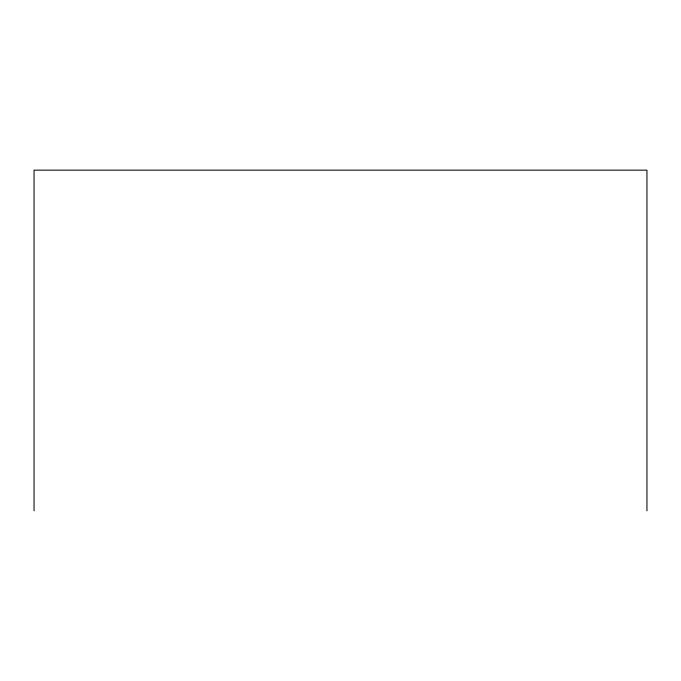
<?xml version="1.0" encoding="UTF-8"?>
<svg xmlns="http://www.w3.org/2000/svg" width="681" height="681" viewBox="0 0 681 681"><rect width="100%" height="100%" fill="white"/><g stroke="black" fill="none" stroke-linecap="round" stroke-linejoin="round"><path stroke-width="1.02" d="M646.95 510.844L646.95 170.156L34.05 170.156L34.05 510.844"/></g></svg>
